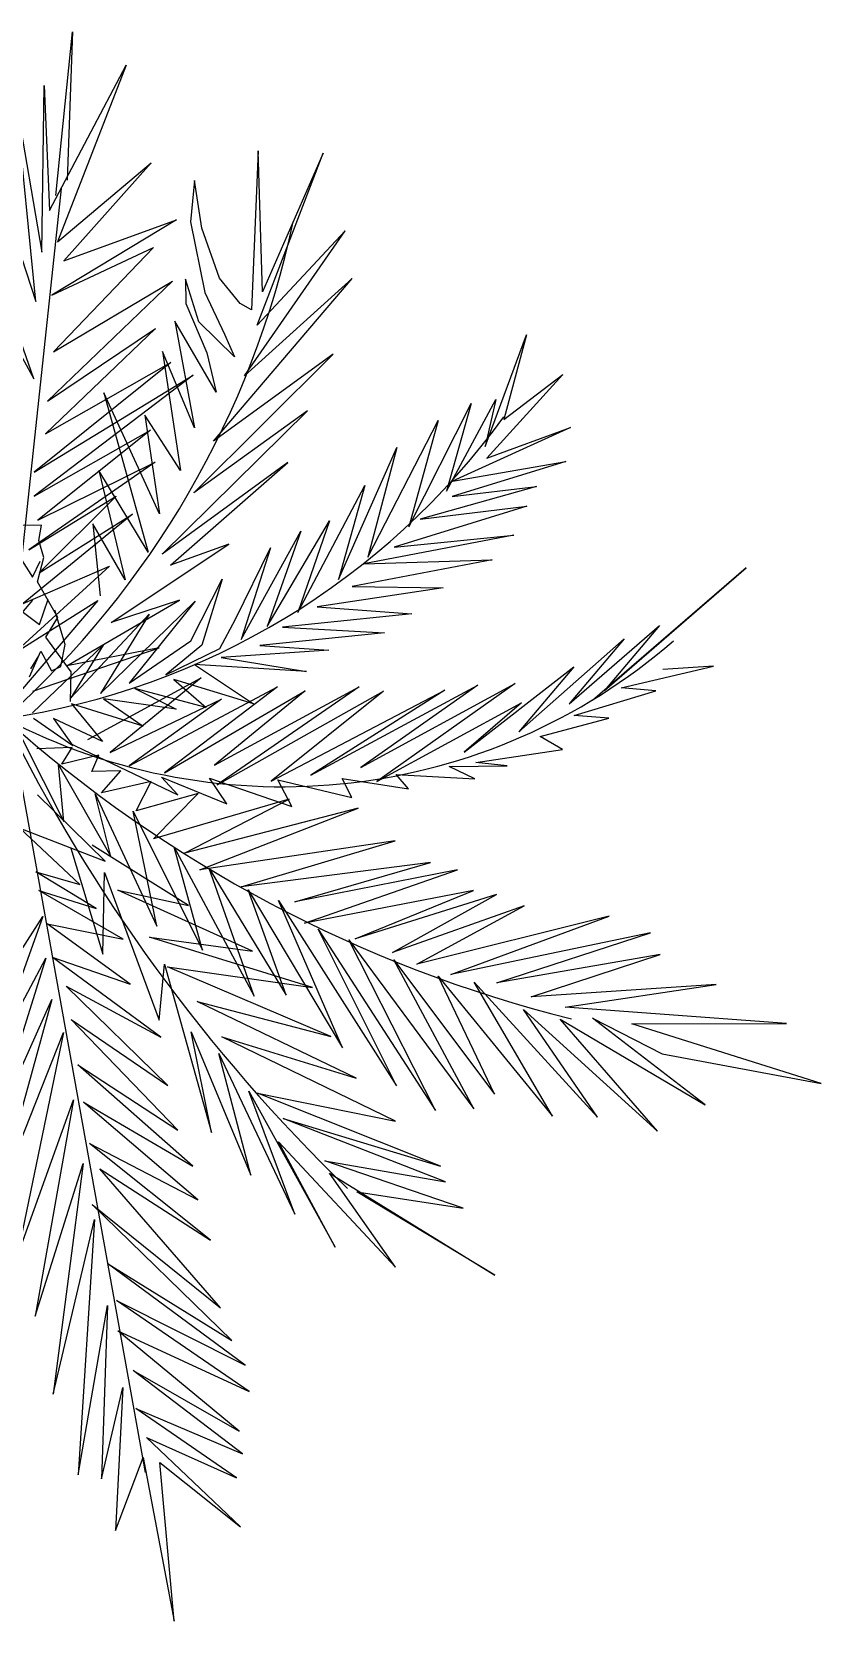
# Model space of a CAD drawing. Header units: millimetres. Extents: x 0 to 1800, y 0 to 1200.
# Drawn here: x 1505.6 to 1544, y 545.5 to 622.9 of the extents above; entities that cross this region are included whole.
import ezdxf

# ---------------------------------------------------------------- set-up
doc = ezdxf.new("R2010")
doc.units = ezdxf.units.MM

msp = doc.modelspace()

# ---------------------------------------------------------------- linework, layer by layer
at = {"color": 3}
for p, q in [((1506.727, 614.958), (1507.55, 622.935)), ((1506.727, 614.958), (1507.55, 622.935)), ((1507.55, 622.935), (1507.291, 615.706)), ((1507.55, 622.935), (1507.291, 615.706)), ((1506.424, 614.226), (1510.168, 621.302)), ((1506.424, 614.226), (1510.168, 621.302)), ((1510.168, 621.302), (1506.811, 612.708)), ((1510.168, 621.302), (1506.811, 612.708)), ((1506.06, 612.205), (1506.168, 620.311)), ((1506.06, 612.205), (1506.168, 620.311)), ((1506.168, 620.311), (1506.424, 614.226)), ((1506.168, 620.311), (1506.424, 614.226)), ((1505.756, 609.79), (1504.795, 619.513)), ((1504.795, 619.513), (1506.06, 612.205)), ((1505.756, 609.79), (1504.795, 619.513)), ((1504.795, 619.513), (1506.06, 612.205)), ((1503.305, 617.311), (1505.756, 609.79)), ((1503.305, 617.311), (1505.756, 609.79)), ((1506.811, 612.708), (1511.378, 616.556)), ((1506.811, 612.708), (1511.378, 616.556)), ((1511.378, 616.556), (1507.12, 611.772)), ((1511.378, 616.556), (1507.12, 611.772)), ((1516.593, 617.137), (1516.263, 609.388)), ((1516.593, 617.137), (1516.263, 609.388)), ((1516.545, 608.637), (1519.765, 617.021)), ((1516.545, 608.637), (1519.765, 617.021)), ((1516.799, 610.262), (1516.593, 617.137)), ((1516.799, 610.262), (1516.593, 617.137)), ((1519.765, 617.021), (1516.799, 610.262)), ((1519.765, 617.021), (1516.799, 610.262)), ((1513.497, 615.69), (1513.301, 613.682)), ((1513.497, 615.69), (1513.301, 613.682)), ((1513.845, 613.373), (1513.497, 615.69)), ((1513.845, 613.373), (1513.497, 615.69)), ((1505.665, 606.022), (1502.484, 615.021)), ((1505.665, 606.022), (1502.484, 615.021)), ((1504.254, 589.48), (1507.009, 615.3)), ((1504.254, 589.48), (1507.009, 615.3)), ((1512.62, 613.781), (1506.546, 610.098)), ((1512.62, 613.781), (1506.546, 610.098)), ((1507.12, 611.772), (1512.62, 613.781)), ((1507.12, 611.772), (1512.62, 613.781)), ((1513.301, 613.682), (1513.988, 610.231)), ((1513.301, 613.682), (1513.988, 610.231)), ((1514.709, 610.932), (1513.845, 613.373)), ((1514.709, 610.932), (1513.845, 613.373)), ((1515.92, 606.174), (1520.83, 613.236)), ((1515.92, 606.174), (1520.83, 613.236)), ((1520.83, 613.236), (1516.545, 608.637)), ((1520.83, 613.236), (1516.545, 608.637)), ((1502.461, 611.855), (1505.665, 606.022)), ((1502.461, 611.855), (1505.665, 606.022)), ((1506.546, 610.098), (1511.499, 612.428)), ((1506.546, 610.098), (1511.499, 612.428)), ((1511.499, 612.428), (1506.62, 607.349)), ((1511.499, 612.428), (1506.62, 607.349)), ((1512.412, 610.789), (1506.325, 604.936)), ((1512.412, 610.789), (1506.325, 604.936)), ((1506.62, 607.349), (1512.412, 610.789)), ((1506.62, 607.349), (1512.412, 610.789)), ((1513.705, 608.803), (1513.054, 610.885)), ((1513.054, 610.885), (1513.072, 609.703)), ((1513.705, 608.803), (1513.054, 610.885)), ((1513.054, 610.885), (1513.072, 609.703)), ((1513.988, 610.231), (1514.948, 608.208)), ((1513.988, 610.231), (1514.948, 608.208)), ((1514.408, 602.986), (1521.178, 610.919)), ((1514.408, 602.986), (1521.178, 610.919)), ((1515.72, 609.697), (1514.709, 610.932)), ((1515.72, 609.697), (1514.709, 610.932)), ((1521.178, 610.919), (1515.92, 606.174)), ((1521.178, 610.919), (1515.92, 606.174)), ((1513.072, 609.703), (1514.091, 607.286)), ((1513.072, 609.703), (1514.091, 607.286)), ((1516.263, 609.388), (1515.72, 609.697)), ((1516.263, 609.388), (1515.72, 609.697)), ((1514.547, 605.376), (1512.537, 608.829)), ((1512.537, 608.829), (1513.484, 603.641)), ((1514.547, 605.376), (1512.537, 608.829)), ((1512.537, 608.829), (1513.484, 603.641)), ((1515.443, 607.097), (1513.705, 608.803)), ((1515.443, 607.097), (1513.705, 608.803)), ((1511.593, 608.486), (1506.225, 603.346)), ((1511.593, 608.486), (1506.225, 603.346)), ((1506.325, 604.936), (1511.593, 608.486)), ((1506.325, 604.936), (1511.593, 608.486)), ((1514.948, 608.208), (1515.443, 607.097)), ((1514.948, 608.208), (1515.443, 607.097)), ((1527.644, 602.732), (1529.665, 608.165)), ((1527.644, 602.732), (1529.665, 608.165)), ((1529.665, 608.165), (1528.562, 604.043)), ((1529.665, 608.165), (1528.562, 604.043)), ((1513.484, 603.641), (1511.932, 607.353)), ((1511.932, 607.353), (1512.801, 601.56)), ((1513.484, 603.641), (1511.932, 607.353)), ((1511.932, 607.353), (1512.801, 601.56)), ((1513.461, 600.475), (1520.239, 607.225)), ((1513.461, 600.475), (1520.239, 607.225)), ((1514.091, 607.286), (1514.547, 605.376)), ((1514.091, 607.286), (1514.547, 605.376)), ((1520.239, 607.225), (1514.408, 602.986)), ((1520.239, 607.225), (1514.408, 602.986)), ((1512.34, 606.822), (1505.678, 601.487)), ((1512.34, 606.822), (1505.678, 601.487)), ((1506.225, 603.346), (1512.34, 606.822)), ((1506.225, 603.346), (1512.34, 606.822)), ((1505.678, 601.487), (1513.428, 606.203)), ((1505.678, 601.487), (1513.428, 606.203)), ((1513.428, 606.203), (1505.687, 600.304)), ((1513.428, 606.203), (1505.687, 600.304)), ((1531.426, 606.237), (1527.729, 602.165)), ((1531.426, 606.237), (1527.729, 602.165)), ((1528.562, 604.043), (1531.426, 606.237)), ((1528.562, 604.043), (1531.426, 606.237)), ((1511.786, 599.442), (1509.079, 605.349)), ((1509.079, 605.349), (1511.239, 597.583)), ((1511.786, 599.442), (1509.079, 605.349)), ((1509.079, 605.349), (1511.239, 597.583)), ((1523.924, 598.81), (1526.961, 604.833)), ((1523.924, 598.81), (1526.961, 604.833)), ((1525.762, 600.555), (1528.167, 605.014)), ((1525.762, 600.555), (1528.167, 605.014)), ((1526.961, 604.833), (1525.762, 600.555)), ((1526.961, 604.833), (1525.762, 600.555)), ((1528.167, 605.014), (1527.644, 602.732)), ((1528.167, 605.014), (1527.644, 602.732)), ((1512.801, 601.56), (1511.063, 604.261)), ((1511.063, 604.261), (1511.786, 599.442)), ((1512.801, 601.56), (1511.063, 604.261)), ((1511.063, 604.261), (1511.786, 599.442)), ((1511.92, 597.484), (1518.991, 604.467)), ((1511.92, 597.484), (1518.991, 604.467)), ((1518.991, 604.467), (1513.461, 600.475)), ((1518.991, 604.467), (1513.461, 600.475)), ((1505.687, 600.304), (1511.343, 603.521)), ((1505.687, 600.304), (1511.343, 603.521)), ((1511.343, 603.521), (1505.86, 599.145)), ((1511.343, 603.521), (1505.86, 599.145)), ((1521.936, 597.34), (1525.364, 604.001)), ((1521.936, 597.34), (1525.364, 604.001)), ((1525.364, 604.001), (1523.924, 598.81)), ((1525.364, 604.001), (1523.924, 598.81)), ((1531.814, 603.654), (1526.058, 601.038)), ((1531.814, 603.654), (1526.058, 601.038)), ((1527.729, 602.165), (1531.814, 603.654)), ((1527.729, 602.165), (1531.814, 603.654)), ((1520.498, 596.247), (1523.344, 602.68)), ((1520.498, 596.247), (1523.344, 602.68)), ((1523.344, 602.68), (1521.936, 597.34)), ((1523.344, 602.68), (1521.936, 597.34)), ((1511.576, 601.969), (1505.421, 597.693)), ((1511.576, 601.969), (1505.421, 597.693)), ((1505.86, 599.145), (1511.576, 601.969)), ((1505.86, 599.145), (1511.576, 601.969)), ((1518.045, 601.956), (1511.92, 597.484)), ((1518.045, 601.956), (1511.92, 597.484)), ((1512.328, 596.953), (1518.045, 601.956)), ((1512.328, 596.953), (1518.045, 601.956)), ((1531.573, 602.007), (1526.039, 600.3)), ((1531.573, 602.007), (1526.039, 600.3)), ((1526.058, 601.038), (1531.573, 602.007)), ((1526.058, 601.038), (1531.573, 602.007)), ((1511.239, 597.583), (1508.822, 601.556)), ((1508.822, 601.556), (1510.118, 596.23)), ((1511.239, 597.583), (1508.822, 601.556)), ((1508.822, 601.556), (1510.118, 596.23)), ((1505.421, 597.693), (1509.666, 600.308)), ((1505.421, 597.693), (1509.666, 600.308)), ((1509.666, 600.308), (1505.916, 596.583)), ((1509.666, 600.308), (1505.916, 596.583)), ((1518.521, 594.636), (1521.78, 600.834)), ((1518.521, 594.636), (1521.78, 600.834)), ((1521.78, 600.834), (1520.498, 596.247)), ((1521.78, 600.834), (1520.498, 596.247)), ((1530.156, 600.776), (1524.484, 599.191)), ((1530.156, 600.776), (1524.484, 599.191)), ((1526.039, 600.3), (1530.156, 600.776)), ((1526.039, 600.3), (1530.156, 600.776)), ((1510.464, 599.433), (1505.147, 595.082)), ((1510.464, 599.433), (1505.147, 595.082)), ((1505.916, 596.583), (1510.464, 599.433)), ((1505.916, 596.583), (1510.464, 599.433)), ((1529.683, 599.816), (1523.216, 597.828)), ((1529.683, 599.816), (1523.216, 597.828)), ((1524.484, 599.191), (1529.683, 599.816)), ((1524.484, 599.191), (1529.683, 599.816)), ((1506.037, 598.899), (1504.955, 598.879)), ((1506.037, 598.899), (1504.955, 598.879)), ((1505.909, 598.157), (1506.037, 598.899)), ((1505.909, 598.157), (1506.037, 598.899)), ((1510.118, 596.23), (1508.545, 598.956)), ((1508.545, 598.956), (1508.901, 595.455)), ((1510.118, 596.23), (1508.545, 598.956)), ((1508.545, 598.956), (1508.901, 595.455)), ((1515.771, 593.335), (1518.672, 598.603)), ((1515.771, 593.335), (1518.672, 598.603)), ((1517.03, 593.962), (1520.069, 599.109)), ((1517.03, 593.962), (1520.069, 599.109)), ((1518.672, 598.603), (1517.03, 593.962)), ((1518.672, 598.603), (1517.03, 593.962)), ((1520.069, 599.109), (1518.521, 594.636)), ((1520.069, 599.109), (1518.521, 594.636)), ((1506.153, 597.329), (1505.909, 598.157)), ((1506.153, 597.329), (1505.909, 598.157)), ((1509.435, 594.15), (1515.16, 597.97)), ((1509.435, 594.15), (1515.16, 597.97)), ((1515.16, 597.97), (1512.328, 596.953)), ((1515.16, 597.97), (1512.328, 596.953)), ((1529.039, 598.405), (1521.736, 597.013)), ((1529.039, 598.405), (1521.736, 597.013)), ((1523.216, 597.828), (1529.039, 598.405)), ((1523.216, 597.828), (1529.039, 598.405)), ((1505.098, 597.159), (1505.597, 596.357)), ((1505.098, 597.159), (1505.597, 596.357)), ((1505.597, 596.357), (1505.966, 597.147)), ((1505.597, 596.357), (1505.966, 597.147)), ((1505.844, 596.134), (1506.153, 597.329)), ((1505.844, 596.134), (1506.153, 597.329)), ((1515.493, 594.324), (1517.191, 597.8)), ((1515.493, 594.324), (1517.191, 597.8)), ((1517.191, 597.8), (1515.771, 593.335)), ((1517.191, 597.8), (1515.771, 593.335)), ((1527.984, 597.216), (1521.166, 595.909)), ((1527.984, 597.216), (1521.166, 595.909)), ((1521.736, 597.013), (1527.984, 597.216)), ((1521.736, 597.013), (1527.984, 597.216)), ((1509.352, 596.897), (1504.686, 592.644)), ((1509.352, 596.897), (1504.686, 592.644)), ((1505.147, 595.082), (1509.352, 596.897)), ((1505.147, 595.082), (1509.352, 596.897)), ((1513.314, 593.263), (1514.833, 596.274)), ((1513.314, 593.263), (1514.833, 596.274)), ((1514.833, 596.274), (1513.844, 593.046)), ((1514.833, 596.274), (1513.844, 593.046)), ((1540.367, 596.811), (1532.878, 590.357)), ((1540.367, 596.811), (1532.878, 590.357)), ((1533.471, 590.849), (1540.367, 596.811)), ((1533.471, 590.849), (1540.367, 596.811)), ((1506.831, 594.399), (1505.844, 596.134)), ((1506.831, 594.399), (1505.844, 596.134)), ((1525.603, 595.84), (1519.463, 594.919)), ((1525.603, 595.84), (1519.463, 594.919)), ((1521.166, 595.909), (1525.603, 595.84)), ((1521.166, 595.909), (1525.603, 595.84)), ((1504.138, 595.404), (1505.941, 594.064)), ((1504.138, 595.404), (1505.941, 594.064)), ((1504.686, 592.644), (1508.775, 595.235)), ((1504.686, 592.644), (1508.775, 595.235)), ((1504.9, 594.405), (1505.621, 595.236)), ((1504.9, 594.405), (1505.621, 595.236)), ((1508.775, 595.235), (1505.103, 590.929)), ((1508.775, 595.235), (1505.103, 590.929)), ((1505.941, 594.064), (1506.362, 595.3)), ((1505.941, 594.064), (1506.362, 595.3)), ((1507.193, 593.079), (1506.693, 594.757)), ((1507.193, 593.079), (1506.693, 594.757)), ((1507.263, 592.047), (1512.754, 595.24)), ((1507.263, 592.047), (1512.754, 595.24)), ((1508.904, 590.694), (1513.521, 595.201)), ((1508.904, 590.694), (1513.521, 595.201)), ((1512.754, 595.24), (1509.435, 594.15)), ((1512.754, 595.24), (1509.435, 594.15)), ((1513.521, 595.201), (1510.301, 591.2)), ((1513.521, 595.201), (1510.301, 591.2)), ((1519.463, 594.919), (1524.071, 594.58)), ((1519.463, 594.919), (1524.071, 594.58)), ((1506.248, 593.446), (1506.831, 594.399)), ((1506.248, 593.446), (1506.831, 594.399)), ((1507.464, 590.478), (1511.278, 594.568)), ((1507.464, 590.478), (1511.278, 594.568)), ((1511.278, 594.568), (1508.904, 590.694)), ((1511.278, 594.568), (1508.904, 590.694)), ((1514.723, 592.893), (1515.493, 594.324)), ((1514.723, 592.893), (1515.493, 594.324)), ((1524.071, 594.58), (1517.771, 593.931)), ((1524.071, 594.58), (1517.771, 593.931)), ((1531.75, 590.188), (1536.151, 594.011)), ((1531.75, 590.188), (1536.151, 594.011)), ((1536.151, 594.011), (1533.471, 590.849)), ((1536.151, 594.011), (1533.471, 590.849)), ((1507.476, 591.759), (1506.248, 593.446)), ((1507.476, 591.759), (1506.248, 593.446)), ((1510.301, 591.2), (1513.314, 593.263)), ((1510.301, 591.2), (1513.314, 593.263)), ((1522.739, 593.646), (1516.672, 593.032)), ((1522.739, 593.646), (1516.672, 593.032)), ((1517.771, 593.931), (1522.739, 593.646)), ((1517.771, 593.931), (1522.739, 593.646)), ((1529.296, 588.837), (1534.418, 593.36)), ((1529.296, 588.837), (1534.418, 593.36)), ((1534.418, 593.36), (1531.75, 590.188)), ((1534.418, 593.36), (1531.75, 590.188)), ((1505.459, 591.504), (1506.007, 592.759)), ((1505.459, 591.504), (1506.007, 592.759)), ((1505.514, 591.903), (1505.907, 592.531)), ((1505.514, 591.903), (1505.907, 592.531)), ((1505.601, 589.76), (1509.037, 593.059)), ((1505.601, 589.76), (1509.037, 593.059)), ((1505.617, 590.817), (1511.768, 592.924)), ((1505.617, 590.817), (1511.768, 592.924)), ((1506.007, 592.759), (1506.518, 591.805)), ((1506.007, 592.759), (1506.518, 591.805)), ((1506.984, 592.017), (1507.193, 593.079)), ((1506.984, 592.017), (1507.193, 593.079)), ((1511.768, 592.924), (1507.263, 592.047)), ((1511.768, 592.924), (1507.263, 592.047)), ((1509.037, 593.059), (1507.464, 590.478)), ((1509.037, 593.059), (1507.464, 590.478)), ((1513.844, 593.046), (1512.09, 591.61)), ((1513.844, 593.046), (1512.09, 591.61)), ((1512.09, 591.61), (1514.723, 592.893)), ((1512.09, 591.61), (1514.723, 592.893)), ((1520.03, 592.801), (1514.789, 592.453)), ((1520.03, 592.801), (1514.789, 592.453)), ((1514.789, 592.453), (1518.952, 591.763)), ((1514.789, 592.453), (1518.952, 591.763)), ((1516.672, 593.032), (1520.03, 592.801)), ((1516.672, 593.032), (1520.03, 592.801)), ((1506.518, 591.805), (1506.984, 592.017)), ((1506.518, 591.805), (1506.984, 592.017)), ((1507.444, 590.309), (1507.476, 591.759)), ((1507.444, 590.309), (1507.476, 591.759)), ((1518.952, 591.763), (1513.486, 592.116)), ((1513.486, 592.116), (1516.36, 590.201)), ((1518.952, 591.763), (1513.486, 592.116)), ((1513.486, 592.116), (1516.36, 590.201)), ((1526.629, 587.845), (1531.975, 591.999)), ((1526.629, 587.845), (1531.975, 591.999)), ((1531.975, 591.999), (1529.296, 588.837)), ((1531.975, 591.999), (1529.296, 588.837)), ((1534.279, 590.97), (1538.766, 592.034)), ((1534.279, 590.97), (1538.766, 592.034)), ((1538.766, 592.034), (1536.303, 591.866)), ((1538.766, 592.034), (1536.303, 591.866)), ((1508.301, 588.448), (1513.819, 591.455)), ((1508.301, 588.448), (1513.819, 591.455)), ((1513.819, 591.455), (1509.389, 587.829)), ((1513.819, 591.455), (1509.389, 587.829)), ((1510.313, 587.174), (1517.527, 591.016)), ((1510.313, 587.174), (1517.527, 591.016)), ((1514.051, 590.009), (1510.587, 590.946)), ((1510.587, 590.946), (1512.59, 589.932)), ((1514.051, 590.009), (1510.587, 590.946)), ((1510.587, 590.946), (1512.59, 589.932)), ((1517.527, 591.016), (1512.024, 586.838)), ((1517.527, 591.016), (1512.024, 586.838)), ((1516.36, 590.201), (1512.491, 591.386)), ((1512.491, 591.386), (1514.051, 590.009)), ((1516.36, 590.201), (1512.491, 591.386)), ((1512.491, 591.386), (1514.051, 590.009)), ((1514.457, 587.203), (1521.506, 591.021)), ((1514.457, 587.203), (1521.506, 591.021)), ((1521.506, 591.021), (1514.601, 586.242)), ((1521.506, 591.021), (1514.601, 586.242)), ((1517.219, 586.433), (1525.678, 590.865)), ((1517.219, 586.433), (1525.678, 590.865)), ((1519.165, 586.725), (1527.294, 591.107)), ((1519.165, 586.725), (1527.294, 591.107)), ((1525.678, 590.865), (1519.165, 586.725)), ((1525.678, 590.865), (1519.165, 586.725)), ((1521.598, 587.09), (1529.114, 591.179)), ((1521.598, 587.09), (1529.114, 591.179)), ((1527.294, 591.107), (1521.598, 587.09)), ((1527.294, 591.107), (1521.598, 587.09)), ((1529.114, 591.179), (1522.366, 586.412)), ((1529.114, 591.179), (1522.366, 586.412)), ((1535.963, 590.82), (1534.279, 590.97)), ((1535.963, 590.82), (1534.279, 590.97)), ((1510.982, 589.11), (1507.505, 590.2)), ((1507.505, 590.2), (1509.005, 588.364)), ((1510.982, 589.11), (1507.505, 590.2)), ((1507.505, 590.2), (1509.005, 588.364)), ((1512.59, 589.932), (1509.062, 590.433)), ((1509.062, 590.433), (1510.982, 589.11)), ((1512.59, 589.932), (1509.062, 590.433)), ((1509.062, 590.433), (1510.982, 589.11)), ((1509.389, 587.829), (1514.801, 590.418)), ((1509.389, 587.829), (1514.801, 590.418)), ((1514.801, 590.418), (1510.313, 587.174)), ((1514.801, 590.418), (1510.313, 587.174)), ((1512.024, 586.838), (1518.878, 590.828)), ((1512.024, 586.838), (1518.878, 590.828)), ((1518.878, 590.828), (1514.457, 587.203)), ((1518.878, 590.828), (1514.457, 587.203)), ((1514.601, 586.242), (1522.702, 590.809)), ((1514.601, 586.242), (1522.702, 590.809)), ((1522.702, 590.809), (1517.219, 586.433)), ((1522.702, 590.809), (1517.219, 586.433)), ((1522.366, 586.412), (1529.413, 590.24)), ((1522.366, 586.412), (1529.413, 590.24)), ((1529.413, 590.24), (1526.629, 587.845)), ((1529.413, 590.24), (1526.629, 587.845)), ((1531.992, 589.632), (1535.963, 590.82)), ((1531.992, 589.632), (1535.963, 590.82)), ((1507.565, 588.148), (1505.645, 589.471)), ((1507.565, 588.148), (1505.645, 589.471)), ((1509.005, 588.364), (1506.629, 589.476)), ((1506.629, 589.476), (1507.565, 588.148)), ((1509.005, 588.364), (1506.629, 589.476)), ((1506.629, 589.476), (1507.565, 588.148)), ((1530.326, 588.601), (1533.674, 589.494)), ((1530.326, 588.601), (1533.674, 589.494)), ((1533.674, 589.494), (1531.992, 589.632)), ((1533.674, 589.494), (1531.992, 589.632)), ((1504.572, 588.931), (1511.093, 552.75)), ((1504.572, 588.931), (1511.093, 552.75)), ((1531.416, 587.97), (1530.326, 588.601)), ((1531.416, 587.97), (1530.326, 588.601)), ((1505.111, 588.455), (1507.123, 584.457)), ((1505.111, 588.455), (1507.123, 584.457)), ((1507.526, 588.071), (1505.805, 588.002)), ((1507.526, 588.071), (1505.805, 588.002)), ((1507.023, 587.249), (1507.526, 588.071)), ((1507.023, 587.249), (1507.526, 588.071)), ((1507.328, 588.302), (1512.685, 585.753)), ((1507.328, 588.302), (1512.685, 585.753)), ((1527.202, 587.338), (1531.416, 587.97)), ((1527.202, 587.338), (1531.416, 587.97)), ((1507.123, 584.457), (1506.867, 587.226)), ((1506.867, 587.226), (1509.419, 582.752)), ((1507.123, 584.457), (1506.867, 587.226)), ((1506.867, 587.226), (1509.419, 582.752)), ((1508.836, 587.699), (1507.023, 587.249)), ((1508.836, 587.699), (1507.023, 587.249)), ((1508.488, 586.9), (1508.836, 587.699)), ((1508.488, 586.9), (1508.836, 587.699)), ((1525.898, 587.143), (1528.719, 587.175)), ((1525.898, 587.143), (1528.719, 587.175)), ((1527.153, 586.537), (1525.898, 587.143)), ((1527.153, 586.537), (1525.898, 587.143)), ((1528.719, 587.175), (1527.202, 587.338)), ((1528.719, 587.175), (1527.202, 587.338)), ((1509.896, 586.934), (1508.488, 586.9)), ((1509.896, 586.934), (1508.488, 586.9)), ((1508.953, 585.857), (1509.896, 586.934)), ((1508.953, 585.857), (1509.896, 586.934)), ((1511.377, 586.41), (1508.953, 585.857)), ((1511.377, 586.41), (1508.953, 585.857)), ((1510.655, 584.987), (1511.377, 586.41)), ((1510.655, 584.987), (1511.377, 586.41)), ((1512.685, 585.753), (1511.889, 586.617)), ((1511.889, 586.617), (1515.068, 585.317)), ((1512.685, 585.753), (1511.889, 586.617)), ((1511.889, 586.617), (1515.068, 585.317)), ((1515.068, 585.317), (1514.213, 586.575)), ((1514.213, 586.575), (1518.23, 585.199)), ((1515.068, 585.317), (1514.213, 586.575)), ((1514.213, 586.575), (1518.23, 585.199)), ((1518.23, 585.199), (1517.55, 586.483)), ((1517.55, 586.483), (1521.149, 585.637)), ((1518.23, 585.199), (1517.55, 586.483)), ((1517.55, 586.483), (1521.149, 585.637)), ((1521.149, 585.637), (1520.682, 586.562)), ((1520.682, 586.562), (1523.913, 586.051)), ((1521.149, 585.637), (1520.682, 586.562)), ((1520.682, 586.562), (1523.913, 586.051)), ((1523.913, 586.051), (1523.31, 586.755)), ((1523.31, 586.755), (1527.153, 586.537)), ((1523.913, 586.051), (1523.31, 586.755)), ((1523.31, 586.755), (1527.153, 586.537)), ((1509.145, 582.521), (1505.834, 585.756)), ((1509.145, 582.521), (1505.834, 585.756)), ((1509.419, 582.752), (1508.651, 585.811)), ((1508.651, 585.811), (1511.659, 579.357)), ((1509.419, 582.752), (1508.651, 585.811)), ((1508.651, 585.811), (1511.659, 579.357)), ((1513.665, 585.817), (1510.655, 584.987)), ((1513.665, 585.817), (1510.655, 584.987)), ((1511.487, 583.619), (1513.665, 585.817)), ((1511.487, 583.619), (1513.665, 585.817)), ((1518.103, 585.547), (1511.487, 583.619)), ((1518.103, 585.547), (1511.487, 583.619)), ((1513.006, 582.911), (1518.103, 585.547)), ((1513.006, 582.911), (1518.103, 585.547)), ((1511.659, 579.357), (1510.5, 584.963)), ((1510.5, 584.963), (1513.875, 578.185)), ((1511.659, 579.357), (1510.5, 584.963)), ((1510.5, 584.963), (1513.875, 578.185)), ((1521.461, 585.115), (1513.006, 582.911)), ((1521.461, 585.115), (1513.006, 582.911)), ((1513.755, 582.099), (1521.461, 585.115)), ((1513.755, 582.099), (1521.461, 585.115)), ((1507.9, 581.399), (1504.982, 584.136)), ((1504.982, 584.136), (1509.145, 582.521)), ((1507.9, 581.399), (1504.982, 584.136)), ((1504.982, 584.136), (1509.145, 582.521)), ((1507.463, 583.157), (1509.032, 578.003)), ((1507.463, 583.157), (1509.032, 578.003)), ((1513.194, 580.369), (1508.504, 583.314)), ((1513.194, 580.369), (1508.504, 583.314)), ((1513.875, 578.185), (1512.494, 583.213)), ((1512.494, 583.213), (1516.398, 575.957)), ((1513.875, 578.185), (1512.494, 583.213)), ((1512.494, 583.213), (1516.398, 575.957)), ((1523.262, 583.525), (1513.755, 582.099)), ((1523.262, 583.525), (1513.755, 582.099)), ((1515.759, 581.275), (1523.262, 583.525)), ((1515.759, 581.275), (1523.262, 583.525)), ((1524.992, 582.47), (1515.759, 581.275)), ((1524.992, 582.47), (1515.759, 581.275)), ((1518.376, 580.542), (1524.992, 582.47)), ((1518.376, 580.542), (1524.992, 582.47)), ((1508.704, 580.216), (1505.768, 582.015)), ((1505.768, 582.015), (1507.9, 581.399)), ((1508.704, 580.216), (1505.768, 582.015)), ((1505.768, 582.015), (1507.9, 581.399)), ((1509.032, 578.003), (1509.103, 581.97)), ((1509.032, 578.003), (1509.103, 581.97)), ((1509.103, 581.97), (1511.774, 574.778)), ((1509.103, 581.97), (1511.774, 574.778)), ((1516.398, 575.957), (1514.212, 582.168)), ((1514.212, 582.168), (1517.963, 576.002)), ((1516.398, 575.957), (1514.212, 582.168)), ((1514.212, 582.168), (1517.963, 576.002)), ((1526.3, 582.11), (1518.376, 580.542)), ((1526.3, 582.11), (1518.376, 580.542)), ((1518.851, 579.5), (1526.3, 582.11)), ((1518.851, 579.5), (1526.3, 582.11)), ((1510.022, 578.732), (1505.906, 581.1)), ((1505.906, 581.1), (1508.704, 580.216)), ((1510.022, 578.732), (1505.906, 581.1)), ((1505.906, 581.1), (1508.704, 580.216)), ((1516.323, 578.149), (1509.758, 581.121)), ((1509.758, 581.121), (1513.194, 580.369)), ((1516.323, 578.149), (1509.758, 581.121)), ((1509.758, 581.121), (1513.194, 580.369)), ((1517.963, 576.002), (1516.098, 581.136)), ((1516.098, 581.136), (1520.697, 573.428)), ((1517.963, 576.002), (1516.098, 581.136)), ((1516.098, 581.136), (1520.697, 573.428)), ((1527.078, 581.101), (1518.851, 579.5)), ((1527.078, 581.101), (1518.851, 579.5)), ((1521.313, 578.744), (1527.078, 581.101)), ((1521.313, 578.744), (1527.078, 581.101)), ((1528.202, 580.902), (1521.313, 578.744)), ((1528.202, 580.902), (1521.313, 578.744)), ((1523.143, 578.082), (1528.202, 580.902)), ((1523.143, 578.082), (1528.202, 580.902)), ((1520.697, 573.428), (1517.58, 580.612)), ((1517.58, 580.612), (1523.332, 571.584)), ((1520.697, 573.428), (1517.58, 580.612)), ((1517.58, 580.612), (1523.332, 571.584)), ((1529.548, 580.358), (1523.143, 578.082)), ((1529.548, 580.358), (1523.143, 578.082)), ((1524.323, 577.513), (1529.548, 580.358)), ((1524.323, 577.513), (1529.548, 580.358)), ((1503.049, 575.068), (1506.097, 579.825)), ((1503.049, 575.068), (1506.097, 579.825)), ((1506.097, 579.825), (1503.551, 572.715)), ((1506.097, 579.825), (1503.551, 572.715)), ((1510.35, 576.542), (1506.308, 579.478)), ((1506.308, 579.478), (1510.022, 578.732)), ((1510.35, 576.542), (1506.308, 579.478)), ((1506.308, 579.478), (1510.022, 578.732)), ((1533.692, 579.854), (1524.323, 577.513)), ((1533.692, 579.854), (1524.323, 577.513)), ((1525.97, 577.014), (1533.692, 579.854)), ((1525.97, 577.014), (1533.692, 579.854)), ((1519.246, 576.373), (1511.296, 578.828)), ((1511.296, 578.828), (1516.323, 578.149)), ((1519.246, 576.373), (1511.296, 578.828)), ((1511.296, 578.828), (1516.323, 578.149)), ((1523.332, 571.584), (1519.52, 579.221)), ((1519.52, 579.221), (1525.234, 570.377)), ((1523.332, 571.584), (1519.52, 579.221)), ((1519.52, 579.221), (1525.234, 570.377)), ((1525.234, 570.377), (1521.011, 578.698)), ((1521.011, 578.698), (1527.101, 570.467)), ((1525.234, 570.377), (1521.011, 578.698)), ((1521.011, 578.698), (1527.101, 570.467)), ((1535.705, 579.043), (1525.97, 577.014)), ((1535.705, 579.043), (1525.97, 577.014)), ((1528.22, 576.605), (1535.705, 579.043)), ((1528.22, 576.605), (1535.705, 579.043)), ((1506.242, 577.798), (1503.486, 568.974)), ((1506.242, 577.798), (1503.486, 568.974)), ((1503.551, 572.715), (1506.242, 577.798)), ((1503.551, 572.715), (1506.242, 577.798)), ((1511.842, 573.959), (1506.553, 577.844)), ((1506.553, 577.844), (1510.35, 576.542)), ((1511.842, 573.959), (1506.553, 577.844)), ((1506.553, 577.844), (1510.35, 576.542)), ((1527.101, 570.467), (1523.197, 577.723)), ((1523.197, 577.723), (1528.099, 571.174)), ((1527.101, 570.467), (1523.197, 577.723)), ((1523.197, 577.723), (1528.099, 571.174)), ((1536.171, 577.987), (1528.22, 576.605)), ((1536.171, 577.987), (1528.22, 576.605)), ((1529.895, 575.921), (1536.171, 577.987)), ((1529.895, 575.921), (1536.171, 577.987)), ((1511.774, 574.778), (1512.032, 577.505)), ((1511.774, 574.778), (1512.032, 577.505)), ((1512.032, 577.505), (1514.326, 569.309)), ((1512.032, 577.505), (1514.326, 569.309)), ((1520.132, 573.982), (1512.181, 577.374)), ((1512.181, 577.374), (1519.246, 576.373)), ((1520.132, 573.982), (1512.181, 577.374)), ((1512.181, 577.374), (1519.246, 576.373)), ((1528.099, 571.174), (1525.357, 576.922)), ((1525.357, 576.922), (1530.926, 570.105)), ((1528.099, 571.174), (1525.357, 576.922)), ((1525.357, 576.922), (1530.926, 570.105)), ((1512.196, 571.596), (1507.231, 576.442)), ((1507.231, 576.442), (1511.842, 573.959)), ((1512.196, 571.596), (1507.231, 576.442)), ((1507.231, 576.442), (1511.842, 573.959)), ((1530.926, 570.105), (1527.122, 576.63)), ((1527.122, 576.63), (1533.123, 570.056)), ((1530.926, 570.105), (1527.122, 576.63)), ((1527.122, 576.63), (1533.123, 570.056)), ((1538.898, 576.525), (1529.895, 575.921)), ((1538.898, 576.525), (1529.895, 575.921)), ((1531.542, 575.421), (1538.898, 576.525)), ((1531.542, 575.421), (1538.898, 576.525)), ((1503.486, 568.974), (1506.544, 575.782)), ((1503.486, 568.974), (1506.544, 575.782)), ((1506.544, 575.782), (1503.806, 565.848)), ((1506.544, 575.782), (1503.806, 565.848)), ((1521.371, 571.953), (1513.626, 575.695)), ((1513.626, 575.695), (1520.132, 573.982)), ((1521.371, 571.953), (1513.626, 575.695)), ((1513.626, 575.695), (1520.132, 573.982)), ((1542.329, 574.611), (1531.542, 575.421)), ((1542.329, 574.611), (1531.542, 575.421)), ((1512.673, 569.416), (1507.476, 574.808)), ((1507.476, 574.808), (1512.196, 571.596)), ((1512.673, 569.416), (1507.476, 574.808)), ((1507.476, 574.808), (1512.196, 571.596)), ((1533.123, 570.056), (1529.519, 575.308)), ((1529.519, 575.308), (1536.049, 569.381)), ((1533.123, 570.056), (1529.519, 575.308)), ((1529.519, 575.308), (1536.049, 569.381)), ((1536.049, 569.381), (1531.312, 574.83)), ((1531.312, 574.83), (1538.364, 570.664)), ((1536.049, 569.381), (1531.312, 574.83)), ((1531.312, 574.83), (1538.364, 570.664)), ((1538.364, 570.664), (1532.877, 574.875)), ((1532.877, 574.875), (1536.271, 573.146)), ((1538.364, 570.664), (1532.877, 574.875)), ((1532.877, 574.875), (1536.271, 573.146)), ((1534.798, 574.607), (1542.329, 574.611)), ((1534.798, 574.607), (1542.329, 574.611)), ((1544.021, 571.69), (1534.798, 574.607)), ((1544.021, 571.69), (1534.798, 574.607)), ((1503.806, 565.848), (1507.102, 574.184)), ((1503.806, 565.848), (1507.102, 574.184)), ((1507.102, 574.184), (1504.829, 563.206)), ((1507.102, 574.184), (1504.829, 563.206)), ((1514.326, 569.309), (1513.321, 574.216)), ((1513.321, 574.216), (1516.23, 567.226)), ((1514.326, 569.309), (1513.321, 574.216)), ((1513.321, 574.216), (1516.23, 567.226)), ((1523.277, 569.858), (1514.821, 573.967)), ((1514.821, 573.967), (1521.371, 571.953)), ((1523.277, 569.858), (1514.821, 573.967)), ((1514.821, 573.967), (1521.371, 571.953)), ((1516.23, 567.226), (1514.673, 573.163)), ((1514.673, 573.163), (1518.375, 565.332)), ((1516.23, 567.226), (1514.673, 573.163)), ((1514.673, 573.163), (1518.375, 565.332)), ((1536.271, 573.146), (1544.021, 571.69)), ((1536.271, 573.146), (1544.021, 571.69)), ((1513.412, 567.668), (1507.806, 572.607)), ((1507.806, 572.607), (1512.673, 569.416)), ((1513.412, 567.668), (1507.806, 572.607)), ((1507.806, 572.607), (1512.673, 569.416)), ((1504.829, 563.206), (1507.594, 570.905)), ((1504.829, 563.206), (1507.594, 570.905)), ((1507.594, 570.905), (1505.724, 560.355)), ((1507.594, 570.905), (1505.724, 560.355)), ((1513.659, 566.023), (1508.079, 570.789)), ((1508.079, 570.789), (1513.412, 567.668)), ((1513.659, 566.023), (1508.079, 570.789)), ((1508.079, 570.789), (1513.412, 567.668)), ((1518.375, 565.332), (1516.143, 571.323)), ((1516.143, 571.323), (1520.347, 563.721)), ((1518.375, 565.332), (1516.143, 571.323)), ((1516.143, 571.323), (1520.347, 563.721)), ((1525.467, 567.664), (1516.555, 571.231)), ((1516.555, 571.231), (1523.277, 569.858)), ((1525.467, 567.664), (1516.555, 571.231)), ((1516.555, 571.231), (1523.277, 569.858)), ((1525.71, 566.906), (1517.806, 569.985)), ((1517.806, 569.985), (1525.467, 567.664)), ((1525.71, 566.906), (1517.806, 569.985)), ((1517.806, 569.985), (1525.467, 567.664)), ((1514.262, 564.064), (1508.381, 568.773)), ((1508.381, 568.773), (1513.659, 566.023)), ((1514.262, 564.064), (1508.381, 568.773)), ((1508.381, 568.773), (1513.659, 566.023)), ((1520.347, 563.721), (1517.578, 568.849)), ((1517.578, 568.849), (1523.281, 562.74)), ((1520.347, 563.721), (1517.578, 568.849)), ((1517.578, 568.849), (1523.281, 562.74)), ((1505.724, 560.355), (1508.06, 567.801)), ((1505.724, 560.355), (1508.06, 567.801)), ((1508.06, 567.801), (1506.601, 556.566)), ((1508.06, 567.801), (1506.601, 556.566)), ((1526.571, 565.614), (1519.847, 567.922)), ((1519.847, 567.922), (1525.71, 566.906)), ((1526.571, 565.614), (1519.847, 567.922)), ((1519.847, 567.922), (1525.71, 566.906)), ((1514.755, 560.774), (1508.874, 567.544)), ((1508.874, 567.544), (1514.262, 564.064)), ((1514.755, 560.774), (1508.874, 567.544)), ((1508.874, 567.544), (1514.262, 564.064)), ((1523.281, 562.74), (1520.065, 567.327)), ((1520.065, 567.327), (1528.123, 562.364)), ((1523.281, 562.74), (1520.065, 567.327)), ((1520.065, 567.327), (1528.123, 562.364)), ((1528.123, 562.364), (1521.396, 566.413)), ((1521.396, 566.413), (1526.571, 565.614)), ((1528.123, 562.364), (1521.396, 566.413)), ((1521.396, 566.413), (1526.571, 565.614)), ((1515.313, 559.175), (1508.508, 565.807)), ((1508.508, 565.807), (1514.755, 560.774)), ((1515.313, 559.175), (1508.508, 565.807)), ((1508.508, 565.807), (1514.755, 560.774)), ((1506.601, 556.566), (1508.617, 565.077)), ((1506.601, 556.566), (1508.617, 565.077)), ((1508.617, 565.077), (1507.817, 552.638)), ((1508.617, 565.077), (1507.817, 552.638)), ((1515.962, 557.97), (1509.257, 562.934)), ((1509.257, 562.934), (1515.313, 559.175)), ((1515.962, 557.97), (1509.257, 562.934)), ((1509.257, 562.934), (1515.313, 559.175)), ((1507.817, 552.638), (1509.246, 560.883)), ((1507.817, 552.638), (1509.246, 560.883)), ((1509.246, 560.883), (1508.952, 552.429)), ((1509.246, 560.883), (1508.952, 552.429)), ((1516.155, 556.684), (1509.687, 561.127)), ((1509.687, 561.127), (1515.962, 557.97)), ((1516.155, 556.684), (1509.687, 561.127)), ((1509.687, 561.127), (1515.962, 557.97)), ((1515.659, 554.75), (1509.751, 559.644)), ((1509.751, 559.644), (1516.155, 556.684)), ((1515.659, 554.75), (1509.751, 559.644)), ((1509.751, 559.644), (1516.155, 556.684)), ((1515.824, 553.649), (1510.509, 557.709)), ((1510.509, 557.709), (1515.659, 554.75)), ((1515.824, 553.649), (1510.509, 557.709)), ((1510.509, 557.709), (1515.659, 554.75)), ((1508.952, 552.429), (1510.005, 556.887)), ((1508.952, 552.429), (1510.005, 556.887)), ((1510.005, 556.887), (1509.636, 549.926)), ((1510.005, 556.887), (1509.636, 549.926)), ((1515.531, 552.48), (1510.628, 555.855)), ((1510.628, 555.855), (1515.824, 553.649)), ((1515.531, 552.48), (1510.628, 555.855)), ((1510.628, 555.855), (1515.824, 553.649)), ((1515.73, 550.093), (1511.158, 554.442)), ((1511.158, 554.442), (1515.531, 552.48)), ((1515.73, 550.093), (1511.158, 554.442)), ((1511.158, 554.442), (1515.531, 552.48)), ((1509.636, 549.926), (1510.984, 553.48)), ((1509.636, 549.926), (1510.984, 553.48)), ((1510.984, 553.48), (1512.499, 545.498)), ((1510.984, 553.48), (1512.499, 545.498)), ((1512.499, 545.498), (1511.806, 553.236)), ((1511.806, 553.236), (1515.73, 550.093)), ((1512.499, 545.498), (1511.806, 553.236)), ((1511.806, 553.236), (1515.73, 550.093))]:
    msp.add_line(p, q, dxfattribs=at)
for centre, radius, start, end in [((1474.279, 623.052), 45.006, 311.76098, 347.98103), ((1474.279, 623.052), 45.006, 311.76098, 347.98103), ((1499.014, 625.603), 36.5, 278.25341, 324.04794), ((1499.014, 625.603), 36.5, 278.25341, 324.04794), ((1517.766, 615.265), 29.111, 242.34363, 310.89969), ((1517.766, 615.265), 29.111, 242.34363, 310.89969), ((1547.631, 637.93), 65.03, 228.16159, 255.96156), ((1578.544, 626.088), 82.82, 206.23229, 225.93495), ((1547.631, 637.93), 65.03, 228.16159, 255.96156), ((1578.544, 626.088), 82.82, 206.23229, 225.93495)]:
    msp.add_arc(centre, radius, start, end, dxfattribs=at)

doc.saveas('drawing.dxf')
